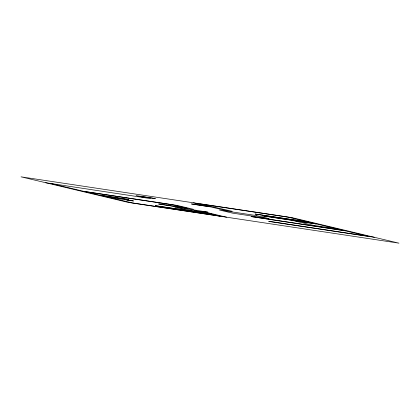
<?xml version="1.0" encoding="UTF-8"?>
<svg xmlns="http://www.w3.org/2000/svg" width="420" height="420" viewBox="0 0 420 420"><rect width="100%" height="100%" fill="white"/><g stroke="black" fill="none" stroke-linecap="round" stroke-linejoin="round"><path stroke-width="0.63" d="M45.68 182.721L150.533 198.592L142.306 196.628L155.4 198.597L136.017 195.599L144.244 197.563M337.565 228.984L312.921 225.272L292.336 220.364M196.487 210.504L174.925 207.254L185.209 209.706L206.771 212.956M374.32 237.279L269.598 221.508L268.695 221.293L368.03 236.255L345.019 230.764L251.076 216.547L344.248 230.58L316.979 224.075L262.306 215.77L316.207 223.892L309.692 222.338L255.019 214.032L308.921 222.154L287.558 217.056L199.773 203.837L232.276 211.318L223.808 210.042L210.84 206.95L191.457 203.952L209.937 206.734L193.484 202.808M263.492 215.376L264.007 215.502M264.873 216.111L265.387 216.237M226.517 217.192L201.836 211.302L207.995 212.231L207.091 212.016L194.518 210.032L212.258 214.263L155.274 205.684L213.024 214.447L220.227 216.164L132.442 202.944L108.36 197.201M128.121 200.109L126.41 199.7L133.513 200.986L107.588 197.017L100.049 195.216L128.541 199.505L99.278 195.032L84.751 191.567L172.536 204.787L187.058 208.252L158.571 203.963L193.736 209.37L177.151 205.417L83.979 191.384L51.97 183.745M292.047 217.655L21 176.831L127.953 202.346L399 243.17L292.047 217.655M256.415 215.586L219.455 210.021L232.323 213.092L269.288 218.657L256.415 215.586"/></g></svg>
